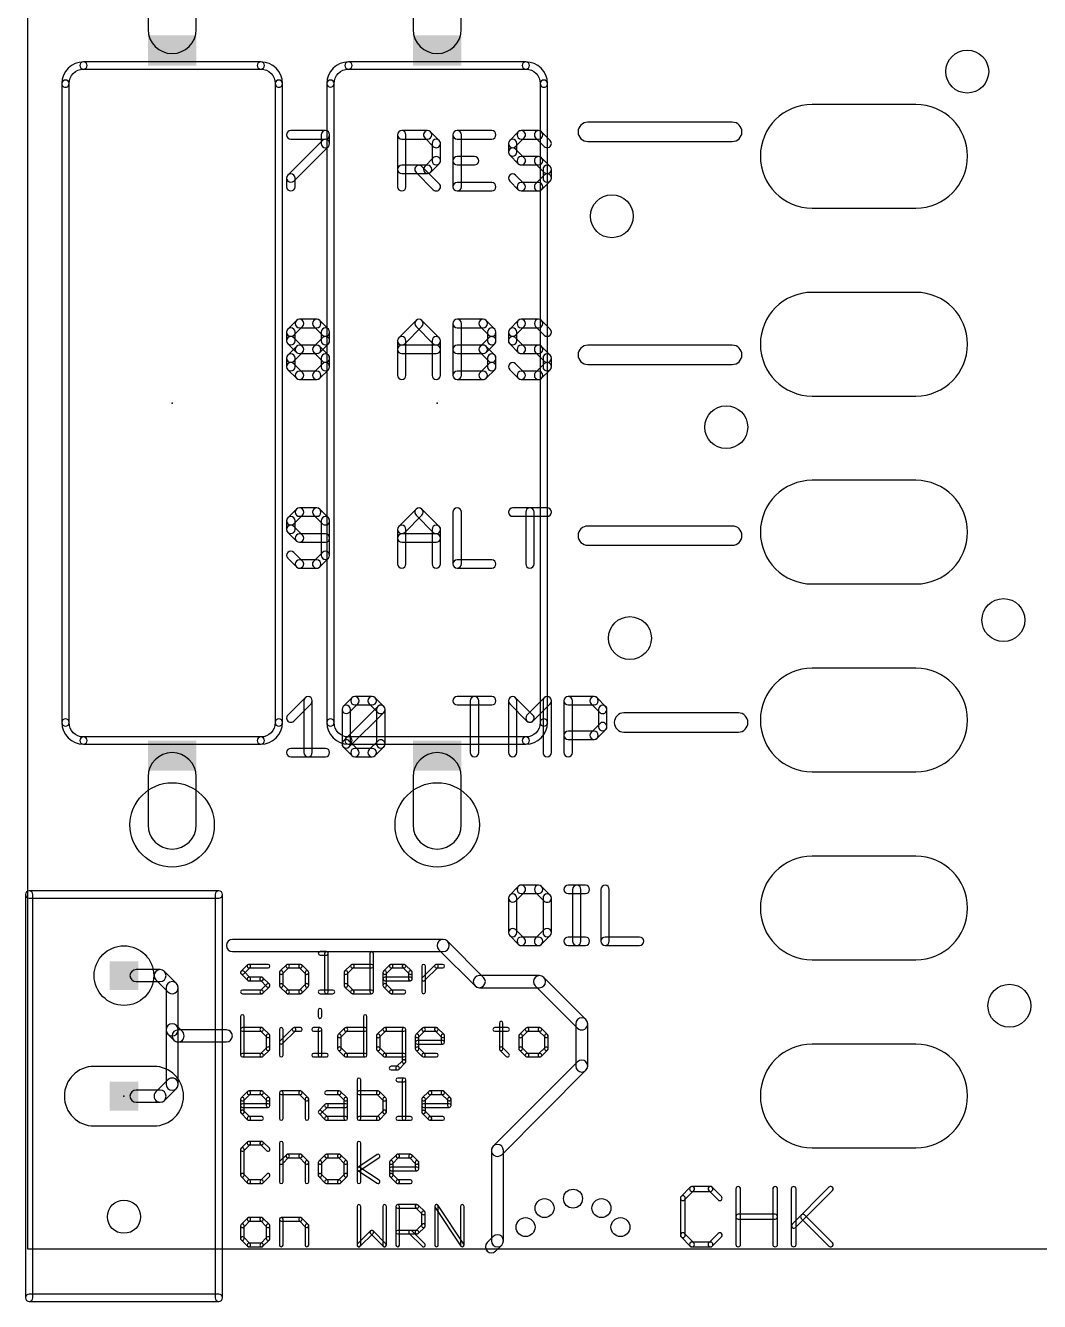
# Model space of a CAD drawing. Extents: x 0 to 96, y 1.4 to 54.7.
# Drawn here: x -0.04 to 21.34, y 1.39 to 28.28 of the extents above; entities that cross this region are included whole.
import ezdxf

# ---------------------------------------------------------------- set-up
doc = ezdxf.new("R2010")
doc.units = 0
for name, color, linetype in [('17', 178, 'CONTINUOUS'), ('18', 178, 'CONTINUOUS'), ('20', 178, 'CONTINUOUS'), ('21', 251, 'CONTINUOUS'), ('23', 178, 'CONTINUOUS'), ('25', 251, 'CONTINUOUS'), ('51', 251, 'CONTINUOUS')]:
    doc.layers.add(name, color=color, linetype=linetype)

# ---------------------------------------------------------------- blocks, each defined once
blk = doc.blocks.new('RECT')
blk.add_solid([(-0.5, -0.5), (0.5, -0.5), (-0.5, 0.5), (0.5, 0.5)])
blk = doc.blocks.new('ROUNDP')
blk.add_circle((0, 0), 0.5)
blk = doc.blocks.new('LONGP100')
blk.add_lwpolyline([(-0.5, -0.5), (0.5, -0.5, 1), (0.5, 0.5), (-0.5, 0.5, 1)], format="xyb", close=True)
blk = doc.blocks.new('ROUNDV')
blk.add_circle((0, 0), 0.5)

msp = doc.modelspace()

# ---------------------------------------------------------------- linework, layer by layer
at = {"layer": '20'}
for p, q in [((0, 52.5), (0, 2.5)), ((0, 2.5), (96, 2.5))]:
    msp.add_line(p, q, dxfattribs=at)
for centre, radius in [((2.032, 3.175), 0.35), ((10.9, 3.356), 0.2), ((11.5, 3.556), 0.2), ((12.1, 3.356), 0.2), ((10.5, 2.956), 0.2), ((12.5, 2.956), 0.2)]:
    msp.add_circle(centre, radius, dxfattribs=at)
at = {"layer": '21'}
for points in [[(0.032, 9.8888), (4.032, 9.8888, 1), (4.032, 10.0412), (0.032, 10.0412, 1)], [(-0.0442, 9.965), (-0.0442, 1.465, 1), (0.1082, 1.465), (0.1082, 9.965, 1)], [(3.9558, 9.965), (3.9558, 1.465, 1), (4.1082, 1.465), (4.1082, 9.965, 1)], [(4.318, 8.763), (8.763, 8.763, 1), (8.763, 9.017), (4.318, 9.017, 1)], [(8.6732, 8.8002), (9.4352, 8.0382, 1), (9.6148, 8.2178), (8.8528, 8.9798, 1)], [(2.794, 8.382), (2.286, 8.382, 1), (2.286, 8.128), (2.794, 8.128, 1)], [(3.1378, 8.0908), (2.8838, 8.3448, 1), (2.7042, 8.1652), (2.9582, 7.9112, 1)], [(3.175, 7.112), (3.175, 8.001, 1), (2.921, 8.001), (2.921, 7.112, 1)], [(9.525, 8.001), (10.795, 8.001, 1), (10.795, 8.255), (9.525, 8.255, 1)], [(10.7052, 8.0382), (11.5942, 7.1492, 1), (11.7738, 7.3288), (10.8848, 8.2178, 1)], [(11.557, 7.239), (11.557, 6.35, 1), (11.811, 6.35), (11.811, 7.239, 1)], [(3.175, 5.969), (3.175, 7.112, 1), (2.921, 7.112), (2.921, 5.969, 1)], [(3.2648, 7.0748), (3.1378, 7.2018, 1), (2.9582, 7.0222), (3.0852, 6.8952, 1)], [(4.191, 7.112), (3.175, 7.112, 1), (3.175, 6.858), (4.191, 6.858, 1)], [(11.5942, 6.4398), (9.8162, 4.6618, 1), (9.9958, 4.4822), (11.7738, 6.2602, 1)], [(2.8838, 5.6252), (3.1378, 5.8792, 1), (2.9582, 6.0588), (2.7042, 5.8048, 1)], [(2.286, 5.588), (2.794, 5.588, 1), (2.794, 5.842), (2.286, 5.842, 1)], [(9.779, 4.572), (9.779, 2.667, 1), (10.033, 2.667), (10.033, 4.572, 1)], [(9.8162, 2.7568), (9.6892, 2.6298, 1), (9.8688, 2.4502), (9.9958, 2.5772, 1)], [(4.032, 1.5412), (0.032, 1.5412, 1), (0.032, 1.3888), (4.032, 1.3888, 1)]]:
    msp.add_lwpolyline(points, format="xyb", close=True, dxfattribs=at)
at = {"layer": '23'}
for p in [(3.048, 20.32), (8.636, 20.32), (2.032, 5.715)]:
    msp.add_point(p, dxfattribs=at)
at = {"layer": '25'}
for points in [[(11.811, 25.8318), (14.859, 25.8318, 1), (14.859, 26.2382), (11.811, 26.2382, 1)], [(5.5499, 25.8835), (6.2787, 25.8835, 1), (6.2787, 26.0613), (5.5499, 26.0613, 1)], [(6.2158, 25.8531), (5.487, 25.1243, 1), (5.6128, 24.9986), (6.3415, 25.7274, 1)], [(6.1898, 25.9724), (6.1898, 25.7902, 1), (6.3676, 25.7902), (6.3676, 25.9724, 1)], [(7.9776, 24.8793), (7.9776, 25.9724, 1), (7.7998, 25.9724), (7.7998, 24.8793, 1)], [(7.8887, 25.8835), (8.4353, 25.8835, 1), (8.4353, 26.0613), (7.8887, 26.0613, 1)], [(8.3724, 25.9096), (8.5546, 25.7274, 1), (8.6803, 25.8531), (8.4981, 26.0353, 1)], [(8.5285, 25.7902), (8.5285, 25.4259, 1), (8.7063, 25.4259), (8.7063, 25.7902, 1)], [(9.7868, 26.0613), (9.0581, 26.0613, 1), (9.0581, 25.8835), (9.7868, 25.8835, 1)], [(8.9692, 25.9724), (8.9692, 24.8793, 1), (9.147, 24.8793), (9.147, 25.9724, 1)], [(10.3468, 26.0353), (10.1646, 25.8531, 1), (10.2903, 25.7274), (10.4725, 25.9096, 1)], [(10.1386, 25.7902), (10.1386, 25.6081, 1), (10.3164, 25.6081), (10.3164, 25.7902, 1)], [(10.7741, 26.0613), (10.4097, 26.0613, 1), (10.4097, 25.8835), (10.7741, 25.8835, 1)], [(11.0191, 25.8531), (10.8369, 26.0353, 1), (10.7112, 25.9096), (10.8934, 25.7274, 1)], [(10.1646, 25.5452), (10.3468, 25.363, 1), (10.4725, 25.4887), (10.2903, 25.6709, 1)], [(8.4353, 25.3326), (7.8887, 25.3326, 1), (7.8887, 25.1548), (8.4353, 25.1548, 1)], [(8.1902, 25.1808), (8.5546, 24.8164, 1), (8.6803, 24.9422), (8.3159, 25.3065, 1)], [(8.5546, 25.4887), (8.3724, 25.3065, 1), (8.4981, 25.1808), (8.6803, 25.363, 1)], [(9.0581, 25.337), (9.4225, 25.337, 1), (9.4225, 25.5148), (9.0581, 25.5148, 1)], [(10.4097, 25.337), (10.7741, 25.337, 1), (10.7741, 25.5148), (10.4097, 25.5148, 1)], [(10.7112, 25.363), (10.8934, 25.1808, 1), (11.0191, 25.3065), (10.8369, 25.4887, 1)], [(10.8673, 25.2437), (10.8673, 25.0615, 1), (11.0451, 25.0615), (11.0451, 25.2437, 1)], [(5.461, 25.0615), (5.461, 24.8793, 1), (5.6388, 24.8793), (5.6388, 25.0615, 1)], [(10.4725, 24.9422), (10.2903, 25.1243, 1), (10.1646, 24.9986), (10.3468, 24.8164, 1)], [(10.8934, 25.1243), (10.7112, 24.9422, 1), (10.8369, 24.8164), (11.0191, 24.9986, 1)], [(9.0581, 24.7904), (9.7868, 24.7904, 1), (9.7868, 24.9682), (9.0581, 24.9682, 1)], [(10.7741, 24.9682), (10.4097, 24.9682, 1), (10.4097, 24.7904), (10.7741, 24.7904, 1)], [(5.6128, 21.7523), (5.7949, 21.9345, 1), (5.6692, 22.0602), (5.487, 21.878, 1)], [(5.7321, 21.9084), (6.0965, 21.9084, 1), (6.0965, 22.0862), (5.7321, 22.0862, 1)], [(6.0336, 21.9345), (6.2158, 21.7523, 1), (6.3415, 21.878), (6.1593, 22.0602, 1)], [(7.9516, 21.5701), (8.3159, 21.9345, 1), (8.1902, 22.0602), (7.8258, 21.6958, 1)], [(8.1902, 21.9345), (8.5546, 21.5701, 1), (8.6803, 21.6958), (8.3159, 22.0602, 1)], [(9.147, 20.9042), (9.147, 21.9973, 1), (8.9692, 21.9973), (8.9692, 20.9042, 1)], [(9.0581, 21.9084), (9.6047, 21.9084, 1), (9.6047, 22.0862), (9.0581, 22.0862, 1)], [(9.5418, 21.9345), (9.724, 21.7523, 1), (9.8497, 21.878), (9.6675, 22.0602, 1)], [(10.3468, 22.0602), (10.1646, 21.878, 1), (10.2903, 21.7523), (10.4725, 21.9345, 1)], [(10.7741, 22.0862), (10.4097, 22.0862, 1), (10.4097, 21.9084), (10.7741, 21.9084, 1)], [(11.0191, 21.878), (10.8369, 22.0602, 1), (10.7112, 21.9345), (10.8934, 21.7523, 1)], [(5.6388, 21.633), (5.6388, 21.8151, 1), (5.461, 21.8151), (5.461, 21.633, 1)], [(6.1898, 21.8151), (6.1898, 21.633, 1), (6.3676, 21.633), (6.3676, 21.8151, 1)], [(9.6979, 21.8151), (9.6979, 21.633, 1), (9.8757, 21.633), (9.8757, 21.8151, 1)], [(10.1386, 21.8151), (10.1386, 21.633, 1), (10.3164, 21.633), (10.3164, 21.8151, 1)], [(5.7949, 21.5136), (5.6128, 21.6958, 1), (5.487, 21.5701), (5.6692, 21.3879, 1)], [(5.6128, 21.2057), (5.7949, 21.3879, 1), (5.6692, 21.5136), (5.487, 21.3314, 1)], [(5.7321, 21.3619), (6.0965, 21.3619, 1), (6.0965, 21.5397), (5.7321, 21.5397, 1)], [(6.2158, 21.6958), (6.0336, 21.5136, 1), (6.1593, 21.3879), (6.3415, 21.5701, 1)], [(6.0336, 21.3879), (6.2158, 21.2057, 1), (6.3415, 21.3314), (6.1593, 21.5136, 1)], [(7.9776, 20.9042), (7.9776, 21.633, 1), (7.7998, 21.633), (7.7998, 20.9042, 1)], [(7.8887, 21.3619), (8.6174, 21.3619, 1), (8.6174, 21.5397), (7.8887, 21.5397, 1)], [(8.5285, 21.633), (8.5285, 20.9042, 1), (8.7063, 20.9042), (8.7063, 21.633, 1)], [(9.0581, 21.3619), (9.6047, 21.3619, 1), (9.6047, 21.5397), (9.0581, 21.5397, 1)], [(9.724, 21.6958), (9.5418, 21.5136, 1), (9.6675, 21.3879), (9.8497, 21.5701, 1)], [(9.5418, 21.3879), (9.724, 21.2057, 1), (9.8497, 21.3314), (9.6675, 21.5136, 1)], [(10.1646, 21.5701), (10.3468, 21.3879, 1), (10.4725, 21.5136), (10.2903, 21.6958, 1)], [(10.4097, 21.3619), (10.7741, 21.3619, 1), (10.7741, 21.5397), (10.4097, 21.5397, 1)], [(10.7112, 21.3879), (10.8934, 21.2057, 1), (11.0191, 21.3314), (10.8369, 21.5136, 1)], [(11.811, 21.1328), (14.859, 21.1328, 1), (14.859, 21.5392), (11.811, 21.5392, 1)], [(5.6388, 21.0864), (5.6388, 21.2686, 1), (5.461, 21.2686), (5.461, 21.0864, 1)], [(6.1898, 21.2686), (6.1898, 21.0864, 1), (6.3676, 21.0864), (6.3676, 21.2686, 1)], [(9.6979, 21.2686), (9.6979, 21.0864, 1), (9.8757, 21.0864), (9.8757, 21.2686, 1)], [(10.8673, 21.2686), (10.8673, 21.0864, 1), (11.0451, 21.0864), (11.0451, 21.2686, 1)], [(5.7949, 20.9671), (5.6128, 21.1492, 1), (5.487, 21.0235), (5.6692, 20.8413, 1)], [(6.0965, 20.9931), (5.7321, 20.9931, 1), (5.7321, 20.8153), (6.0965, 20.8153, 1)], [(6.2158, 21.1492), (6.0336, 20.9671, 1), (6.1593, 20.8413), (6.3415, 21.0235, 1)], [(9.6047, 20.9931), (9.0581, 20.9931, 1), (9.0581, 20.8153), (9.6047, 20.8153, 1)], [(9.724, 21.1492), (9.5418, 20.9671, 1), (9.6675, 20.8413), (9.8497, 21.0235, 1)], [(10.4725, 20.9671), (10.2903, 21.1492, 1), (10.1646, 21.0235), (10.3468, 20.8413, 1)], [(10.7741, 20.9931), (10.4097, 20.9931, 1), (10.4097, 20.8153), (10.7741, 20.8153, 1)], [(10.8934, 21.1492), (10.7112, 20.9671, 1), (10.8369, 20.8413), (11.0191, 21.0235, 1)], [(5.6692, 18.0851), (5.487, 17.9029, 1), (5.6128, 17.7772), (5.7949, 17.9594, 1)], [(6.0965, 18.1111), (5.7321, 18.1111, 1), (5.7321, 17.9333), (6.0965, 17.9333, 1)], [(6.3415, 17.9029), (6.1593, 18.0851, 1), (6.0336, 17.9594), (6.2158, 17.7772, 1)], [(7.9516, 17.595), (8.3159, 17.9594, 1), (8.1902, 18.0851), (7.8258, 17.7207, 1)], [(8.1902, 17.9594), (8.5546, 17.595, 1), (8.6803, 17.7207), (8.3159, 18.0851, 1)], [(8.9692, 18.0222), (8.9692, 16.9291, 1), (9.147, 16.9291), (9.147, 18.0222, 1)], [(10.2275, 17.9333), (10.9562, 17.9333, 1), (10.9562, 18.1111), (10.2275, 18.1111, 1)], [(10.6808, 16.9291), (10.6808, 18.0222, 1), (10.503, 18.0222), (10.503, 16.9291, 1)], [(5.461, 17.84), (5.461, 17.6579, 1), (5.6388, 17.6579), (5.6388, 17.84, 1)], [(5.487, 17.595), (5.6692, 17.4128, 1), (5.7949, 17.5385), (5.6128, 17.7207, 1)], [(6.3676, 17.1113), (6.3676, 17.84, 1), (6.1898, 17.84), (6.1898, 17.1113, 1)], [(7.9776, 16.9291), (7.9776, 17.6579, 1), (7.7998, 17.6579), (7.7998, 16.9291, 1)], [(8.5285, 17.6579), (8.5285, 16.9291, 1), (8.7063, 16.9291), (8.7063, 17.6579, 1)], [(5.7321, 17.3868), (6.2787, 17.3868, 1), (6.2787, 17.5646), (5.7321, 17.5646, 1)], [(7.8887, 17.3868), (8.6174, 17.3868, 1), (8.6174, 17.5646), (7.8887, 17.5646, 1)], [(11.811, 17.3228), (14.859, 17.3228, 1), (14.859, 17.7292), (11.811, 17.7292, 1)], [(5.487, 17.0484), (5.6692, 16.8662, 1), (5.7949, 16.992), (5.6128, 17.1741, 1)], [(5.7321, 16.8402), (6.0965, 16.8402, 1), (6.0965, 17.018), (5.7321, 17.018, 1)], [(6.1593, 16.8662), (6.3415, 17.0484, 1), (6.2158, 17.1741), (6.0336, 16.992, 1)], [(9.0581, 16.8402), (9.7868, 16.8402, 1), (9.7868, 17.018), (9.0581, 17.018, 1)], [(5.6128, 13.6199), (5.9771, 13.9843, 1), (5.8514, 14.11), (5.487, 13.7456, 1)], [(5.8254, 14.0471), (5.8254, 12.954, 1), (6.0032, 12.954), (6.0032, 14.0471, 1)], [(6.7822, 13.8021), (6.9643, 13.9843, 1), (6.8386, 14.11), (6.6564, 13.9278, 1)], [(6.9015, 13.9582), (7.2659, 13.9582, 1), (7.2659, 14.136), (6.9015, 14.136, 1)], [(7.203, 13.9843), (7.3852, 13.8021, 1), (7.5109, 13.9278), (7.3287, 14.11, 1)], [(9.0581, 13.9582), (9.7868, 13.9582, 1), (9.7868, 14.136), (9.0581, 14.136, 1)], [(9.5114, 12.954), (9.5114, 14.0471, 1), (9.3336, 14.0471), (9.3336, 12.954, 1)], [(10.3164, 12.954), (10.3164, 14.0471, 1), (10.1386, 14.0471), (10.1386, 12.954, 1)], [(10.1646, 13.9843), (10.529, 13.6199, 1), (10.6547, 13.7456), (10.2903, 14.11, 1)], [(10.6547, 13.6199), (11.0191, 13.9843, 1), (10.8934, 14.11), (10.529, 13.7456, 1)], [(10.8673, 14.0471), (10.8673, 12.954, 1), (11.0451, 12.954), (11.0451, 14.0471, 1)], [(11.4858, 12.954), (11.4858, 14.0471, 1), (11.308, 14.0471), (11.308, 12.954, 1)], [(11.3969, 13.9582), (11.9435, 13.9582, 1), (11.9435, 14.136), (11.3969, 14.136, 1)], [(11.8806, 13.9843), (12.0628, 13.8021, 1), (12.1885, 13.9278), (12.0063, 14.11, 1)], [(6.8082, 13.1362), (6.8082, 13.8649, 1), (6.6304, 13.8649), (6.6304, 13.1362, 1)], [(6.7822, 13.0733), (7.5109, 13.8021, 1), (7.3852, 13.9278), (6.6564, 13.199, 1)], [(7.3592, 13.8649), (7.3592, 13.1362, 1), (7.537, 13.1362), (7.537, 13.8649, 1)], [(12.0367, 13.8649), (12.0367, 13.5006, 1), (12.2145, 13.5006), (12.2145, 13.8649, 1)], [(12.573, 13.3858), (14.986, 13.3858, 1), (14.986, 13.7922), (12.573, 13.7922, 1)], [(12.0628, 13.5634), (11.8806, 13.3812, 1), (12.0063, 13.2555), (12.1885, 13.4377, 1)], [(6.9643, 13.0169), (6.7822, 13.199, 1), (6.6564, 13.0733), (6.8386, 12.8911, 1)], [(7.3852, 13.199), (7.203, 13.0169, 1), (7.3287, 12.8911), (7.5109, 13.0733, 1)], [(11.9435, 13.4073), (11.3969, 13.4073, 1), (11.3969, 13.2295), (11.9435, 13.2295, 1)], [(5.5499, 12.8651), (6.2787, 12.8651, 1), (6.2787, 13.0429), (5.5499, 13.0429, 1)], [(7.2659, 13.0429), (6.9015, 13.0429, 1), (6.9015, 12.8651), (7.2659, 12.8651, 1)], [(10.3468, 10.1349), (10.1646, 9.9527, 1), (10.2903, 9.827), (10.4725, 10.0092, 1)], [(10.1386, 9.8898), (10.1386, 9.1611, 1), (10.3164, 9.1611), (10.3164, 9.8898, 1)], [(10.7741, 10.1609), (10.4097, 10.1609, 1), (10.4097, 9.9831), (10.7741, 9.9831, 1)], [(11.0191, 9.9527), (10.8369, 10.1349, 1), (10.7112, 10.0092), (10.8934, 9.827, 1)], [(11.0451, 9.1611), (11.0451, 9.8898, 1), (10.8673, 9.8898), (10.8673, 9.1611, 1)], [(11.3969, 9.9831), (11.7613, 9.9831, 1), (11.7613, 10.1609), (11.3969, 10.1609, 1)], [(11.668, 8.9789), (11.668, 10.072, 1), (11.4902, 10.072), (11.4902, 8.9789, 1)], [(12.0876, 10.072), (12.0876, 8.9789, 1), (12.2654, 8.9789), (12.2654, 10.072, 1)], [(10.1646, 9.0982), (10.3468, 8.916, 1), (10.4725, 9.0418), (10.2903, 9.2239, 1)], [(10.8369, 8.916), (11.0191, 9.0982, 1), (10.8934, 9.2239), (10.7112, 9.0418, 1)], [(10.4097, 8.89), (10.7741, 8.89, 1), (10.7741, 9.0678), (10.4097, 9.0678, 1)], [(11.3969, 8.89), (11.7613, 8.89, 1), (11.7613, 9.0678), (11.3969, 9.0678, 1)], [(12.1765, 8.89), (12.9052, 8.89, 1), (12.9052, 9.0678), (12.1765, 9.0678, 1)], [(6.1662, 8.6875), (6.3018, 8.6875, 1), (6.3018, 8.7637), (6.1662, 8.7637, 1)], [(6.2637, 8.7256), (6.2637, 7.9121, 1), (6.3399, 7.9121), (6.3399, 8.7256, 1)], [(7.2161, 8.7256), (7.2161, 7.9121, 1), (7.2923, 7.9121), (7.2923, 8.7256, 1)], [(4.556, 8.2919), (4.6916, 8.4275, 1), (4.6377, 8.4814), (4.5021, 8.3458, 1)], [(4.6916, 8.2102), (4.556, 8.3458, 1), (4.5021, 8.2919), (4.6377, 8.1563, 1)], [(4.6646, 8.4163), (5.0714, 8.4163, 1), (5.0714, 8.4925), (4.6646, 8.4925, 1)], [(5.4563, 8.4814), (5.3207, 8.3458, 1), (5.3746, 8.2919), (5.5101, 8.4275, 1)], [(5.3095, 8.3188), (5.3095, 8.0477, 1), (5.3857, 8.0477), (5.3857, 8.3188, 1)], [(5.7544, 8.4925), (5.4832, 8.4925, 1), (5.4832, 8.4163), (5.7544, 8.4163, 1)], [(5.9169, 8.3458), (5.7813, 8.4814, 1), (5.7274, 8.4275), (5.863, 8.2919, 1)], [(5.928, 8.0477), (5.928, 8.3188, 1), (5.8518, 8.3188), (5.8518, 8.0477, 1)], [(6.7389, 8.2919), (6.8744, 8.4275, 1), (6.8205, 8.4814), (6.685, 8.3458, 1)], [(6.75, 8.0477), (6.75, 8.3188, 1), (6.6738, 8.3188), (6.6738, 8.0477, 1)], [(6.8475, 8.4163), (7.2542, 8.4163, 1), (7.2542, 8.4925), (6.8475, 8.4925, 1)], [(7.5574, 8.2919), (7.693, 8.4275, 1), (7.6391, 8.4814), (7.5035, 8.3458, 1)], [(7.5686, 8.0477), (7.5686, 8.3188, 1), (7.4924, 8.3188), (7.4924, 8.0477, 1)], [(7.6661, 8.4163), (7.9372, 8.4163, 1), (7.9372, 8.4925), (7.6661, 8.4925, 1)], [(7.9103, 8.4275), (8.0459, 8.2919, 1), (8.0998, 8.3458), (7.9642, 8.4814, 1)], [(8.0347, 8.3188), (8.0347, 8.1833, 1), (8.1109, 8.1833), (8.1109, 8.3188, 1)], [(8.376, 8.1563), (8.6472, 8.4275, 1), (8.5933, 8.4814), (8.3221, 8.2102, 1)], [(8.3872, 7.9121), (8.3872, 8.4544, 1), (8.311, 8.4544), (8.311, 7.9121, 1)], [(8.6202, 8.4163), (8.7558, 8.4163, 1), (8.7558, 8.4925), (8.6202, 8.4925, 1)], [(4.9358, 8.2214), (4.6646, 8.2214, 1), (4.6646, 8.1452), (4.9358, 8.1452, 1)], [(5.0983, 8.0746), (4.9627, 8.2102, 1), (4.9088, 8.1563), (5.0444, 8.0207, 1)], [(4.9627, 7.8852), (5.0983, 8.0207, 1), (5.0444, 8.0746), (4.9088, 7.939, 1)], [(5.3207, 8.0207), (5.4563, 7.8852, 1), (5.5101, 7.939), (5.3746, 8.0746, 1)], [(5.7813, 7.8852), (5.9169, 8.0207, 1), (5.863, 8.0746), (5.7274, 7.939, 1)], [(6.8744, 7.939), (6.7389, 8.0746, 1), (6.685, 8.0207), (6.8205, 7.8852, 1)], [(7.693, 7.939), (7.5574, 8.0746, 1), (7.5035, 8.0207), (7.6391, 7.8852, 1)], [(8.0728, 8.2214), (7.5305, 8.2214, 1), (7.5305, 8.1452), (8.0728, 8.1452, 1)], [(4.529, 7.874), (4.9358, 7.874, 1), (4.9358, 7.9502), (4.529, 7.9502, 1)], [(5.4832, 7.874), (5.7544, 7.874, 1), (5.7544, 7.9502), (5.4832, 7.9502, 1)], [(6.1662, 7.874), (6.4374, 7.874, 1), (6.4374, 7.9502), (6.1662, 7.9502, 1)], [(7.2542, 7.9502), (6.8475, 7.9502, 1), (6.8475, 7.874), (7.2542, 7.874, 1)], [(7.9372, 7.9502), (7.6661, 7.9502, 1), (7.6661, 7.874), (7.9372, 7.874, 1)], [(6.1272, 7.5277), (6.1272, 7.3921, 1), (6.2034, 7.3921), (6.2034, 7.5277, 1)], [(4.4909, 7.3921), (4.4909, 6.5786, 1), (4.5671, 6.5786), (4.5671, 7.3921, 1)], [(7.0797, 7.3921), (7.0797, 6.5786, 1), (7.1559, 6.5786), (7.1559, 7.3921, 1)], [(9.9473, 7.2565), (9.9473, 6.7142, 1), (10.0235, 6.7142), (10.0235, 7.2565, 1)], [(4.9358, 7.159), (4.529, 7.159, 1), (4.529, 7.0828), (4.9358, 7.0828, 1)], [(5.0983, 7.0123), (4.9627, 7.1479, 1), (4.9088, 7.094), (5.0444, 6.9584, 1)], [(5.1095, 6.7142), (5.1095, 6.9853, 1), (5.0333, 6.9853), (5.0333, 6.7142, 1)], [(5.3746, 6.8228), (5.6457, 7.094, 1), (5.5918, 7.1479), (5.3207, 6.8767, 1)], [(5.3857, 6.5786), (5.3857, 7.1209, 1), (5.3095, 7.1209), (5.3095, 6.5786, 1)], [(5.6188, 7.0828), (5.7544, 7.0828, 1), (5.7544, 7.159), (5.6188, 7.159, 1)], [(6.0298, 7.0828), (6.1653, 7.0828, 1), (6.1653, 7.159), (6.0298, 7.159, 1)], [(6.1272, 7.1209), (6.1272, 6.5786, 1), (6.2034, 6.5786), (6.2034, 7.1209, 1)], [(6.6024, 6.9584), (6.738, 7.094, 1), (6.6841, 7.1479), (6.5485, 7.0123, 1)], [(6.6136, 6.7142), (6.6136, 6.9853, 1), (6.5374, 6.9853), (6.5374, 6.7142, 1)], [(6.7111, 7.0828), (7.1178, 7.0828, 1), (7.1178, 7.159), (6.7111, 7.159, 1)], [(7.5027, 7.1479), (7.3671, 7.0123, 1), (7.421, 6.9584), (7.5566, 7.094, 1)], [(7.356, 6.9853), (7.356, 6.7142, 1), (7.4322, 6.7142), (7.4322, 6.9853, 1)], [(7.9364, 7.159), (7.5296, 7.159, 1), (7.5296, 7.0828), (7.9364, 7.0828, 1)], [(7.9745, 6.443), (7.9745, 7.1209, 1), (7.8983, 7.1209), (7.8983, 6.443, 1)], [(8.2396, 6.9584), (8.3752, 7.094, 1), (8.3213, 7.1479), (8.1857, 7.0123, 1)], [(8.2507, 6.7142), (8.2507, 6.9853, 1), (8.1745, 6.9853), (8.1745, 6.7142, 1)], [(8.3482, 7.0828), (8.6194, 7.0828, 1), (8.6194, 7.159), (8.3482, 7.159, 1)], [(8.5924, 7.094), (8.728, 6.9584, 1), (8.7819, 7.0123), (8.6463, 7.1479, 1)], [(8.7169, 6.9853), (8.7169, 6.8498, 1), (8.7931, 6.8498), (8.7931, 6.9853, 1)], [(9.8498, 7.0828), (10.121, 7.0828, 1), (10.121, 7.159), (9.8498, 7.159, 1)], [(10.5041, 7.1479), (10.3686, 7.0123, 1), (10.4225, 6.9584), (10.558, 7.094, 1)], [(10.3574, 6.9853), (10.3574, 6.7142, 1), (10.4336, 6.7142), (10.4336, 6.9853, 1)], [(10.8023, 7.159), (10.5311, 7.159, 1), (10.5311, 7.0828), (10.8023, 7.0828, 1)], [(10.9648, 7.0123), (10.8292, 7.1479, 1), (10.7753, 7.094), (10.9109, 6.9584, 1)], [(10.9759, 6.7142), (10.9759, 6.9853, 1), (10.8997, 6.9853), (10.8997, 6.7142, 1)], [(4.9627, 6.5517), (5.0983, 6.6872, 1), (5.0444, 6.7411), (4.9088, 6.6055, 1)], [(6.738, 6.6055), (6.6024, 6.7411, 1), (6.5485, 6.6872), (6.6841, 6.5517, 1)], [(7.3671, 6.6872), (7.5027, 6.5517, 1), (7.5566, 6.6055), (7.421, 6.7411, 1)], [(8.755, 6.8879), (8.2126, 6.8879, 1), (8.2126, 6.8117), (8.755, 6.8117, 1)], [(8.3752, 6.6055), (8.2396, 6.7411, 1), (8.1857, 6.6872), (8.3213, 6.5517, 1)], [(9.9584, 6.6872), (10.094, 6.5517, 1), (10.1479, 6.6055), (10.0123, 6.7411, 1)], [(10.3686, 6.6872), (10.5041, 6.5517, 1), (10.558, 6.6055), (10.4225, 6.7411, 1)], [(10.8292, 6.5517), (10.9648, 6.6872, 1), (10.9109, 6.7411), (10.7753, 6.6055, 1)], [(4.529, 6.5405), (4.9358, 6.5405, 1), (4.9358, 6.6167), (4.529, 6.6167, 1)], [(6.0298, 6.5405), (6.3009, 6.5405, 1), (6.3009, 6.6167), (6.0298, 6.6167, 1)], [(7.1178, 6.6167), (6.7111, 6.6167, 1), (6.7111, 6.5405), (7.1178, 6.5405, 1)], [(7.5296, 6.5405), (7.9364, 6.5405, 1), (7.9364, 6.6167), (7.5296, 6.6167, 1)], [(7.8277, 6.2805), (7.9633, 6.4161, 1), (7.9094, 6.47), (7.7739, 6.3344, 1)], [(8.6194, 6.6167), (8.3482, 6.6167, 1), (8.3482, 6.5405), (8.6194, 6.5405, 1)], [(10.5311, 6.5405), (10.8023, 6.5405, 1), (10.8023, 6.6167), (10.5311, 6.6167, 1)], [(7.6652, 6.2693), (7.8008, 6.2693, 1), (7.8008, 6.3455), (7.6652, 6.3455, 1)], [(6.9467, 6.0586), (6.9467, 5.2451, 1), (7.0229, 5.2451), (7.0229, 6.0586, 1)], [(7.8033, 6.0205), (7.9389, 6.0205, 1), (7.9389, 6.0967), (7.8033, 6.0967, 1)], [(7.9008, 6.0586), (7.9008, 5.2451, 1), (7.977, 5.2451), (7.977, 6.0586, 1)], [(4.556, 5.6249), (4.6916, 5.7605, 1), (4.6377, 5.8144), (4.5021, 5.6788, 1)], [(4.5671, 5.3807), (4.5671, 5.6518, 1), (4.4909, 5.6518), (4.4909, 5.3807, 1)], [(4.6646, 5.7493), (4.9358, 5.7493, 1), (4.9358, 5.8255), (4.6646, 5.8255, 1)], [(4.9088, 5.7605), (5.0444, 5.6249, 1), (5.0983, 5.6788), (4.9627, 5.8144, 1)], [(5.0333, 5.6518), (5.0333, 5.5163, 1), (5.1095, 5.5163), (5.1095, 5.6518, 1)], [(5.3857, 5.2451), (5.3857, 5.7874, 1), (5.3095, 5.7874), (5.3095, 5.2451, 1)], [(5.3476, 5.7493), (5.7544, 5.7493, 1), (5.7544, 5.8255), (5.3476, 5.8255, 1)], [(5.7274, 5.7605), (5.863, 5.6249, 1), (5.9169, 5.6788), (5.7813, 5.8144, 1)], [(5.8518, 5.6518), (5.8518, 5.2451, 1), (5.928, 5.2451), (5.928, 5.6518, 1)], [(6.3018, 5.7493), (6.5729, 5.7493, 1), (6.5729, 5.8255), (6.3018, 5.8255, 1)], [(6.546, 5.7605), (6.6816, 5.6249, 1), (6.7355, 5.6788), (6.5999, 5.8144, 1)], [(6.6704, 5.6518), (6.6704, 5.2451, 1), (6.7466, 5.2451), (6.7466, 5.6518, 1)], [(7.3915, 5.8255), (6.9848, 5.8255, 1), (6.9848, 5.7493), (7.3915, 5.7493, 1)], [(7.554, 5.6788), (7.4185, 5.8144, 1), (7.3646, 5.7605), (7.5002, 5.6249, 1)], [(7.5652, 5.3807), (7.5652, 5.6518, 1), (7.489, 5.6518), (7.489, 5.3807, 1)], [(8.376, 5.6249), (8.5116, 5.7605, 1), (8.4577, 5.8144), (8.3221, 5.6788, 1)], [(8.3872, 5.3807), (8.3872, 5.6518, 1), (8.311, 5.6518), (8.311, 5.3807, 1)], [(8.4846, 5.7493), (8.7558, 5.7493, 1), (8.7558, 5.8255), (8.4846, 5.8255, 1)], [(8.7289, 5.7605), (8.8645, 5.6249, 1), (8.9183, 5.6788), (8.7828, 5.8144, 1)], [(8.8533, 5.6518), (8.8533, 5.5163, 1), (8.9295, 5.5163), (8.9295, 5.6518, 1)], [(5.0714, 5.5544), (4.529, 5.5544, 1), (4.529, 5.4782), (5.0714, 5.4782, 1)], [(4.6916, 5.272), (4.556, 5.4076, 1), (4.5021, 5.3537), (4.6377, 5.2182, 1)], [(6.1931, 5.3537), (6.3287, 5.4893, 1), (6.2748, 5.5432), (6.1392, 5.4076, 1)], [(6.3287, 5.272), (6.1931, 5.4076, 1), (6.1392, 5.3537), (6.2748, 5.2182, 1)], [(6.3018, 5.4782), (6.7085, 5.4782, 1), (6.7085, 5.5544), (6.3018, 5.5544, 1)], [(7.4185, 5.2182), (7.554, 5.3537, 1), (7.5002, 5.4076), (7.3646, 5.272, 1)], [(8.5116, 5.272), (8.376, 5.4076, 1), (8.3221, 5.3537), (8.4577, 5.2182, 1)], [(8.8914, 5.5544), (8.3491, 5.5544, 1), (8.3491, 5.4782), (8.8914, 5.4782, 1)], [(4.9358, 5.2832), (4.6646, 5.2832, 1), (4.6646, 5.207), (4.9358, 5.207, 1)], [(6.7085, 5.2832), (6.3018, 5.2832, 1), (6.3018, 5.207), (6.7085, 5.207, 1)], [(6.9848, 5.207), (7.3915, 5.207, 1), (7.3915, 5.2832), (6.9848, 5.2832, 1)], [(7.8033, 5.207), (8.0745, 5.207, 1), (8.0745, 5.2832), (7.8033, 5.2832, 1)], [(8.7558, 5.2832), (8.4846, 5.2832, 1), (8.4846, 5.207), (8.7558, 5.207, 1)], [(4.6377, 4.752), (4.5021, 4.6165, 1), (4.556, 4.5626), (4.6916, 4.6982, 1)], [(4.4909, 4.5895), (4.4909, 4.0472, 1), (4.5671, 4.0472), (4.5671, 4.5895, 1)], [(4.9358, 4.7632), (4.6646, 4.7632, 1), (4.6646, 4.687), (4.9358, 4.687, 1)], [(5.0983, 4.6165), (4.9627, 4.752, 1), (4.9088, 4.6982), (5.0444, 4.5626, 1)], [(5.3095, 4.7251), (5.3095, 3.9116, 1), (5.3857, 3.9116), (5.3857, 4.7251, 1)], [(7.0229, 3.9116), (7.0229, 4.7251, 1), (6.9467, 4.7251), (6.9467, 3.9116, 1)], [(5.3746, 4.2914), (5.5101, 4.427, 1), (5.4563, 4.4809), (5.3207, 4.3453, 1)], [(5.4832, 4.4158), (5.7544, 4.4158, 1), (5.7544, 4.492), (5.4832, 4.492, 1)], [(5.7274, 4.427), (5.863, 4.2914, 1), (5.9169, 4.3453), (5.7813, 4.4809, 1)], [(5.8518, 4.3183), (5.8518, 3.9116, 1), (5.928, 3.9116), (5.928, 4.3183, 1)], [(6.2748, 4.4809), (6.1392, 4.3453, 1), (6.1931, 4.2914), (6.3287, 4.427, 1)], [(6.1281, 4.3183), (6.1281, 4.0472, 1), (6.2043, 4.0472), (6.2043, 4.3183, 1)], [(6.5729, 4.492), (6.3018, 4.492, 1), (6.3018, 4.4158), (6.5729, 4.4158, 1)], [(6.7355, 4.3453), (6.5999, 4.4809, 1), (6.546, 4.427), (6.6816, 4.2914, 1)], [(6.7466, 4.0472), (6.7466, 4.3183, 1), (6.6704, 4.3183), (6.6704, 4.0472, 1)], [(7.0059, 4.1511), (7.4126, 4.4222, 1), (7.3704, 4.4856), (6.9636, 4.2145, 1)], [(7.6939, 4.2914), (7.8294, 4.427, 1), (7.7756, 4.4809), (7.64, 4.3453, 1)], [(7.705, 4.0472), (7.705, 4.3183, 1), (7.6288, 4.3183), (7.6288, 4.0472, 1)], [(7.8025, 4.4158), (8.0737, 4.4158, 1), (8.0737, 4.492), (7.8025, 4.492, 1)], [(8.0467, 4.427), (8.1823, 4.2914, 1), (8.2362, 4.3453), (8.1006, 4.4809, 1)], [(8.1711, 4.3183), (8.1711, 4.1828, 1), (8.2473, 4.1828), (8.2473, 4.3183, 1)], [(4.5021, 4.0202), (4.6377, 3.8847, 1), (4.6916, 3.9385), (4.556, 4.0741, 1)], [(4.9627, 3.8847), (5.0983, 4.0202, 1), (5.0444, 4.0741), (4.9088, 3.9385, 1)], [(6.1392, 4.0202), (6.2748, 3.8847, 1), (6.3287, 3.9385), (6.1931, 4.0741, 1)], [(6.5999, 3.8847), (6.7355, 4.0202, 1), (6.6816, 4.0741), (6.546, 3.9385, 1)], [(7.4126, 3.9433), (7.0059, 4.2145, 1), (6.9636, 4.1511), (7.3704, 3.8799, 1)], [(8.2092, 4.2209), (7.6669, 4.2209, 1), (7.6669, 4.1447), (8.2092, 4.1447, 1)], [(7.8294, 3.9385), (7.6939, 4.0741, 1), (7.64, 4.0202), (7.7756, 3.8847, 1)], [(4.6646, 3.8735), (4.9358, 3.8735, 1), (4.9358, 3.9497), (4.6646, 3.9497, 1)], [(6.3018, 3.8735), (6.5729, 3.8735, 1), (6.5729, 3.9497), (6.3018, 3.9497, 1)], [(8.0737, 3.9497), (7.8025, 3.9497, 1), (7.8025, 3.8735), (8.0737, 3.8735, 1)], [(13.9736, 3.7961), (13.7787, 3.6012, 1), (13.8505, 3.5294), (14.0454, 3.7243, 1)], [(14.3993, 3.811), (14.0095, 3.811, 1), (14.0095, 3.7094), (14.3993, 3.7094, 1)], [(14.6301, 3.6012), (14.4352, 3.7961, 1), (14.3634, 3.7243), (14.5583, 3.5294, 1)], [(15.0348, 2.5908), (15.0348, 3.7602, 1), (14.9332, 3.7602), (14.9332, 2.5908, 1)], [(15.7128, 3.7602), (15.7128, 2.5908, 1), (15.8144, 2.5908), (15.8144, 3.7602, 1)], [(16.1026, 3.7602), (16.1026, 2.5908, 1), (16.2042, 2.5908), (16.2042, 3.7602, 1)], [(16.1893, 2.9447), (16.9689, 3.7243, 1), (16.8971, 3.7961), (16.1175, 3.0165, 1)], [(13.7638, 3.5653), (13.7638, 2.7857, 1), (13.8654, 2.7857), (13.8654, 3.5653, 1)], [(6.9467, 3.3916), (6.9467, 2.5781, 1), (7.0229, 2.5781), (7.0229, 3.3916, 1)], [(7.5652, 2.5781), (7.5652, 3.3916, 1), (7.489, 3.3916), (7.489, 2.5781, 1)], [(7.8414, 2.5781), (7.8414, 3.3916, 1), (7.7652, 3.3916), (7.7652, 2.5781, 1)], [(7.8033, 3.3535), (8.2101, 3.3535, 1), (8.2101, 3.4297), (7.8033, 3.4297, 1)], [(8.1832, 3.3647), (8.3187, 3.2291, 1), (8.3726, 3.283), (8.237, 3.4185, 1)], [(8.3076, 3.256), (8.3076, 2.9848, 1), (8.3838, 2.9848), (8.3838, 3.256, 1)], [(8.66, 2.5781), (8.66, 3.3916, 1), (8.5838, 3.3916), (8.5838, 2.5781, 1)], [(8.5902, 3.3705), (9.1326, 2.557, 1), (9.196, 2.5992), (8.6536, 3.4127, 1)], [(9.2024, 2.5781), (9.2024, 3.3916, 1), (9.1262, 3.3916), (9.1262, 2.5781, 1)], [(4.6377, 3.1474), (4.5021, 3.0118, 1), (4.556, 2.9579), (4.6916, 3.0935, 1)], [(4.4909, 2.9848), (4.4909, 2.7137, 1), (4.5671, 2.7137), (4.5671, 2.9848, 1)], [(4.9358, 3.1585), (4.6646, 3.1585, 1), (4.6646, 3.0823), (4.9358, 3.0823, 1)], [(5.0983, 3.0118), (4.9627, 3.1474, 1), (4.9088, 3.0935), (5.0444, 2.9579, 1)], [(5.1095, 2.7137), (5.1095, 2.9848, 1), (5.0333, 2.9848), (5.0333, 2.7137, 1)], [(5.3857, 2.5781), (5.3857, 3.1204, 1), (5.3095, 3.1204), (5.3095, 2.5781, 1)], [(5.3476, 3.0823), (5.7544, 3.0823, 1), (5.7544, 3.1585), (5.3476, 3.1585, 1)], [(5.7274, 3.0935), (5.863, 2.9579, 1), (5.9169, 3.0118), (5.7813, 3.1474, 1)], [(5.8518, 2.9848), (5.8518, 2.5781, 1), (5.928, 2.5781), (5.928, 2.9848, 1)], [(8.3187, 3.0118), (8.1832, 2.8762, 1), (8.237, 2.8223), (8.3726, 2.9579, 1)], [(14.984, 3.1247), (15.7636, 3.1247, 1), (15.7636, 3.2263), (14.984, 3.2263, 1)], [(16.3124, 3.1396), (16.8971, 2.5549, 1), (16.9689, 2.6267), (16.3842, 3.2114, 1)], [(4.5021, 2.6867), (4.6377, 2.5512, 1), (4.6916, 2.605), (4.556, 2.7406, 1)], [(4.9627, 2.5512), (5.0983, 2.6867, 1), (5.0444, 2.7406), (4.9088, 2.605, 1)], [(7.0117, 2.5512), (7.2829, 2.8223, 1), (7.229, 2.8762), (6.9578, 2.605, 1)], [(7.229, 2.8223), (7.5002, 2.5512, 1), (7.554, 2.605), (7.2829, 2.8762, 1)], [(8.2101, 2.8874), (7.8033, 2.8874, 1), (7.8033, 2.8112), (8.2101, 2.8112, 1)], [(8.0476, 2.8223), (8.3187, 2.5512, 1), (8.3726, 2.605), (8.1014, 2.8762, 1)], [(13.7787, 2.7498), (13.9736, 2.5549, 1), (14.0454, 2.6267), (13.8505, 2.8216, 1)], [(14.4352, 2.5549), (14.6301, 2.7498, 1), (14.5583, 2.8216), (14.3634, 2.6267, 1)], [(4.6646, 2.54), (4.9358, 2.54, 1), (4.9358, 2.6162), (4.6646, 2.6162, 1)], [(14.0095, 2.54), (14.3993, 2.54, 1), (14.3993, 2.6416), (14.0095, 2.6416, 1)]]:
    msp.add_lwpolyline(points, format="xyb", close=True, dxfattribs=at)
at = {"layer": '51'}
for points in [[(2.54, 29.21), (2.54, 28.194, 1), (3.556, 28.194), (3.556, 29.21, 1)], [(8.128, 29.21), (8.128, 28.194, 1), (9.144, 28.194), (9.144, 29.21, 1)], [(1.1781, 27.3558, 1), (1.1779, 27.5082, 0.4142), (0.7218, 27.0509, 1), (0.8742, 27.0511, -0.4142)], [(1.178, 27.3558), (4.918, 27.3558, 1), (4.918, 27.5082), (1.178, 27.5082, 1)], [(5.2218, 27.0511, 1), (5.3742, 27.0509, 0.4142), (4.9181, 27.5082, 1), (4.9179, 27.3558, -0.4142)], [(6.7661, 27.3558, 1), (6.7659, 27.5082, 0.4142), (6.3098, 27.0509, 1), (6.4622, 27.0511, -0.4142)], [(6.766, 27.3558), (10.506, 27.3558, 1), (10.506, 27.5082), (6.766, 27.5082, 1)], [(10.8098, 27.0511, 1), (10.9622, 27.0509, 0.4142), (10.5061, 27.5082, 1), (10.5059, 27.3558, -0.4142)], [(0.8742, 13.589), (0.8742, 27.051, 1), (0.7218, 27.051), (0.7218, 13.589, 1)], [(5.2218, 27.051), (5.2218, 13.589, 1), (5.3742, 13.589), (5.3742, 27.051, 1)], [(6.4622, 13.589), (6.4622, 27.051, 1), (6.3098, 27.051), (6.3098, 13.589, 1)], [(10.8098, 27.051), (10.8098, 13.589, 1), (10.9622, 13.589), (10.9622, 27.051, 1)], [(0.8742, 13.5889, 1), (0.7218, 13.5891, 0.4142), (1.1779, 13.1318, 1), (1.1781, 13.2842, -0.4142)], [(4.9179, 13.2842, 1), (4.9181, 13.1318, 0.4142), (5.3742, 13.5891, 1), (5.2218, 13.5889, -0.4142)], [(6.4622, 13.5889, 1), (6.3098, 13.5891, 0.4142), (6.7659, 13.1318, 1), (6.7661, 13.2842, -0.4142)], [(10.5059, 13.2842, 1), (10.5061, 13.1318, 0.4142), (10.9622, 13.5891, 1), (10.8098, 13.5889, -0.4142)], [(1.178, 13.1318), (4.918, 13.1318, 1), (4.918, 13.2842), (1.178, 13.2842, 1)], [(6.766, 13.1318), (10.506, 13.1318, 1), (10.506, 13.2842), (6.766, 13.2842, 1)], [(2.54, 12.446), (2.54, 11.43, 1), (3.556, 11.43), (3.556, 12.446, 1)], [(8.128, 12.446), (8.128, 11.43, 1), (9.144, 11.43), (9.144, 12.446, 1)]]:
    msp.add_lwpolyline(points, format="xyb", close=True, dxfattribs=at)

# ---------------------------------------------------------------- block references
at = {"layer": '17'}
for name, p, xscale, yscale in [('LONGP100', (17.635, 25.52), 2.1844, 2.1844), ('LONGP100', (17.635, 25.52), 2.1844, 2.1844), ('LONGP100', (17.635, 21.56), 2.1844, 2.1844), ('LONGP100', (17.635, 21.56), 2.1844, 2.1844), ('LONGP100', (17.635, 17.6), 2.1844, 2.1844), ('LONGP100', (17.635, 17.6), 2.1844, 2.1844), ('LONGP100', (17.635, 13.64), 2.1844, 2.1844), ('LONGP100', (17.635, 13.64), 2.1844, 2.1844), ('LONGP100', (17.635, 9.68), 2.1844, 2.1844), ('LONGP100', (17.635, 9.68), 2.1844, 2.1844), ('ROUNDP', (2.032, 8.255), 1.2564, 1.2564), ('ROUNDP', (2.032, 8.255), 1.2564, 1.2564), ('LONGP100', (17.635, 5.72), 2.1844, 2.1844), ('LONGP100', (17.635, 5.72), 2.1844, 2.1844), ('LONGP100', (2.032, 5.715), 1.2564, 1.2564), ('LONGP100', (2.032, 5.715), 1.2564, 1.2564)]:
    msp.add_blockref(name, p, dxfattribs=dict(at, xscale=xscale, yscale=yscale))
at = {"layer": '17', "xscale": 1.778, "yscale": 1.778, "rotation": 90}
for p in [(3.048, 11.43), (3.048, 11.43), (8.636, 11.43), (8.636, 11.43)]:
    msp.add_blockref('ROUNDP', p, dxfattribs=at)
at = {"layer": '18', "xscale": 0.9048, "yscale": 0.9048}
for p in [(19.812, 27.305), (12.319, 24.257), (14.732, 19.812), (20.574, 15.748), (12.7, 15.367), (20.701, 7.62)]:
    msp.add_blockref('ROUNDV', p, dxfattribs=at)
at = {"layer": '51'}
for p, xscale, yscale, rotation in [((3.048, 27.7495), 0.635, 1.016, 90), ((8.636, 27.7495), 0.635, 1.016, 90), ((3.048, 12.8905), 0.635, 1.016, 90), ((8.636, 12.8905), 0.635, 1.016, 90), ((2.032, 8.255), 0.6096, 0.6096, 270), ((2.032, 5.715), 0.6096, 0.6096, 270)]:
    msp.add_blockref('RECT', p, dxfattribs=dict(at, xscale=xscale, yscale=yscale, rotation=rotation))

doc.saveas('drawing.dxf')
